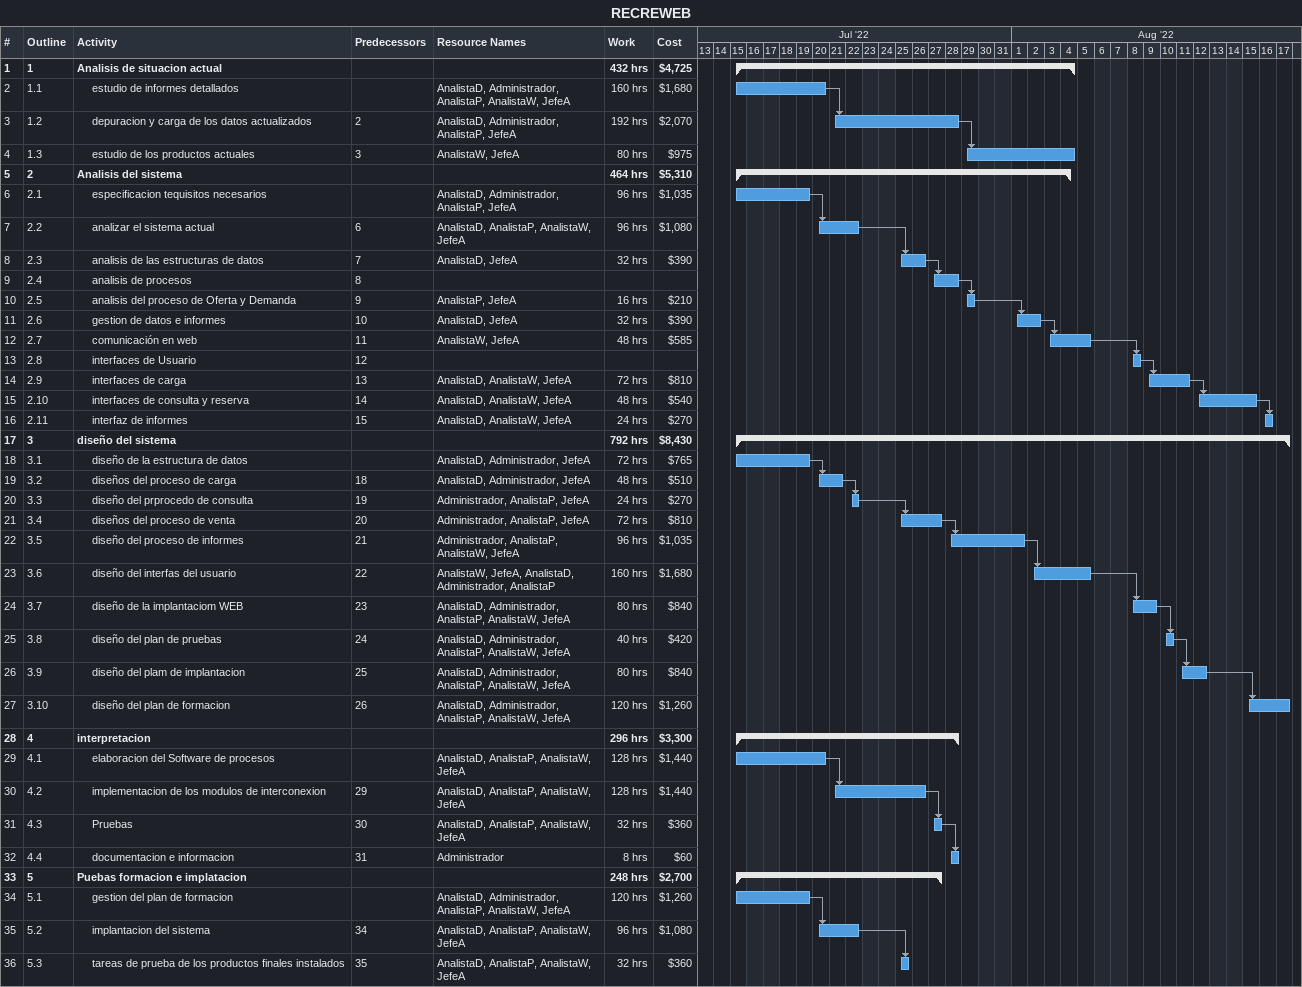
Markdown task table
RECREWEB

| ID | WBS | Task | Start | Finish | Predecessors | Resources | Work (h) | Cost ($) |
|---|---|---|---|---|---|---|---|---|
| 1 | 1 | **Analisis de situacion actual** | 2022-07-15 | 2022-08-04 |  |  | 432 | 4725 |
| 2 | 1.1 | estudio de informes detallados | 2022-07-15 | 2022-07-20 |  | AnalistaD, Administrador, AnalistaP, AnalistaW, JefeA | 160 | 1680 |
| 3 | 1.2 | depuracion y carga de los datos actualizados | 2022-07-21 | 2022-07-28 | 2 | AnalistaD, Administrador, AnalistaP, JefeA | 192 | 2070 |
| 4 | 1.3 | estudio de los productos actuales | 2022-07-29 | 2022-08-04 | 3 | AnalistaW, JefeA | 80 | 975 |
| 5 | 2 | **Analisis del sistema** | 2022-07-15 | 2022-08-04 |  |  | 464 | 5310 |
| 6 | 2.1 | especificacion tequisitos necesarios | 2022-07-15 | 2022-07-19 |  | AnalistaD, Administrador, AnalistaP, JefeA | 96 | 1035 |
| 7 | 2.2 | analizar el sistema actual | 2022-07-20 | 2022-07-22 | 6 | AnalistaD, AnalistaP, AnalistaW, JefeA | 96 | 1080 |
| 8 | 2.3 | analisis de las estructuras de datos | 2022-07-25 | 2022-07-26 | 7 | AnalistaD, JefeA | 32 | 390 |
| 9 | 2.4 | analisis de procesos | 2022-07-27 | 2022-07-28 | 8 |  |  |  |
| 10 | 2.5 | analisis del proceso de Oferta y Demanda | 2022-07-29 | 2022-07-29 | 9 | AnalistaP, JefeA | 16 | 210 |
| 11 | 2.6 | gestion de datos e informes | 2022-08-01 | 2022-08-02 | 10 | AnalistaD, JefeA | 32 | 390 |
| 12 | 2.7 | comunicación en web | 2022-08-03 | 2022-08-05 | 11 | AnalistaW, JefeA | 48 | 585 |
| 13 | 2.8 | interfaces de Usuario | 2022-08-08 | 2022-08-08 | 12 |  |  |  |
| 14 | 2.9 | interfaces de carga | 2022-08-09 | 2022-08-11 | 13 | AnalistaD, AnalistaW, JefeA | 72 | 810 |
| 15 | 2.10 | interfaces de consulta y reserva | 2022-08-12 | 2022-08-15 | 14 | AnalistaD, AnalistaW, JefeA | 48 | 540 |
| 16 | 2.11 | interfaz de informes | 2022-08-16 | 2022-08-16 | 15 | AnalistaD, AnalistaW, JefeA | 24 | 270 |
| 17 | 3 | **diseño del sistema** | 2022-07-15 | 2022-08-17 |  |  | 792 | 8430 |
| 18 | 3.1 | diseño de la estructura de datos | 2022-07-15 | 2022-07-19 |  | AnalistaD, Administrador, JefeA | 72 | 765 |
| 19 | 3.2 | diseños del proceso de carga | 2022-07-20 | 2022-07-21 | 18 | AnalistaD, Administrador, JefeA | 48 | 510 |
| 20 | 3.3 | diseño del prprocedo de consulta | 2022-07-22 | 2022-07-22 | 19 | Administrador, AnalistaP, JefeA | 24 | 270 |
| 21 | 3.4 | diseños del proceso de venta | 2022-07-25 | 2022-07-27 | 20 | Administrador, AnalistaP, JefeA | 72 | 810 |
| 22 | 3.5 | diseño del proceso de informes | 2022-07-28 | 2022-08-01 | 21 | Administrador, AnalistaP, AnalistaW, JefeA | 96 | 1035 |
| 23 | 3.6 | diseño del interfas del usuario | 2022-08-02 | 2022-08-05 | 22 | AnalistaW, JefeA, AnalistaD, Administrador, AnalistaP | 160 | 1680 |
| 24 | 3.7 | diseño de la implantaciom WEB | 2022-08-08 | 2022-08-09 | 23 | AnalistaD, Administrador, AnalistaP, AnalistaW, JefeA | 80 | 840 |
| 25 | 3.8 | diseño del plan de pruebas | 2022-08-10 | 2022-08-10 | 24 | AnalistaD, Administrador, AnalistaP, AnalistaW, JefeA | 40 | 420 |
| 26 | 3.9 | diseño del plam de implantacion | 2022-08-11 | 2022-08-12 | 25 | AnalistaD, Administrador, AnalistaP, AnalistaW, JefeA | 80 | 840 |
| 27 | 3.10 | diseño del plan de formacion | 2022-08-15 | 2022-08-17 | 26 | AnalistaD, Administrador, AnalistaP, AnalistaW, JefeA | 120 | 1260 |
| 28 | 4 | **interpretacion** | 2022-07-15 | 2022-07-28 |  |  | 296 | 3300 |
| 29 | 4.1 | elaboracion del Software de procesos | 2022-07-15 | 2022-07-20 |  | AnalistaD, AnalistaP, AnalistaW, JefeA | 128 | 1440 |
| 30 | 4.2 | implementacion de los modulos de interconexion | 2022-07-21 | 2022-07-26 | 29 | AnalistaD, AnalistaP, AnalistaW, JefeA | 128 | 1440 |
| 31 | 4.3 | Pruebas | 2022-07-27 | 2022-07-27 | 30 | AnalistaD, AnalistaP, AnalistaW, JefeA | 32 | 360 |
| 32 | 4.4 | documentacion e informacion | 2022-07-28 | 2022-07-28 | 31 | Administrador | 8 | 60 |
| 33 | 5 | **Puebas formacion e implatacion** | 2022-07-15 | 2022-07-27 |  |  | 248 | 2700 |
| 34 | 5.1 | gestion del plan de formacion | 2022-07-15 | 2022-07-19 |  | AnalistaD, Administrador, AnalistaP, AnalistaW, JefeA | 120 | 1260 |
| 35 | 5.2 | implantacion del sistema | 2022-07-20 | 2022-07-22 | 34 | AnalistaD, AnalistaP, AnalistaW, JefeA | 96 | 1080 |
| 36 | 5.3 | tareas de prueba de los productos finales instalados | 2022-07-25 | 2022-07-25 | 35 | AnalistaD, AnalistaP, AnalistaW, JefeA | 32 | 360 |
